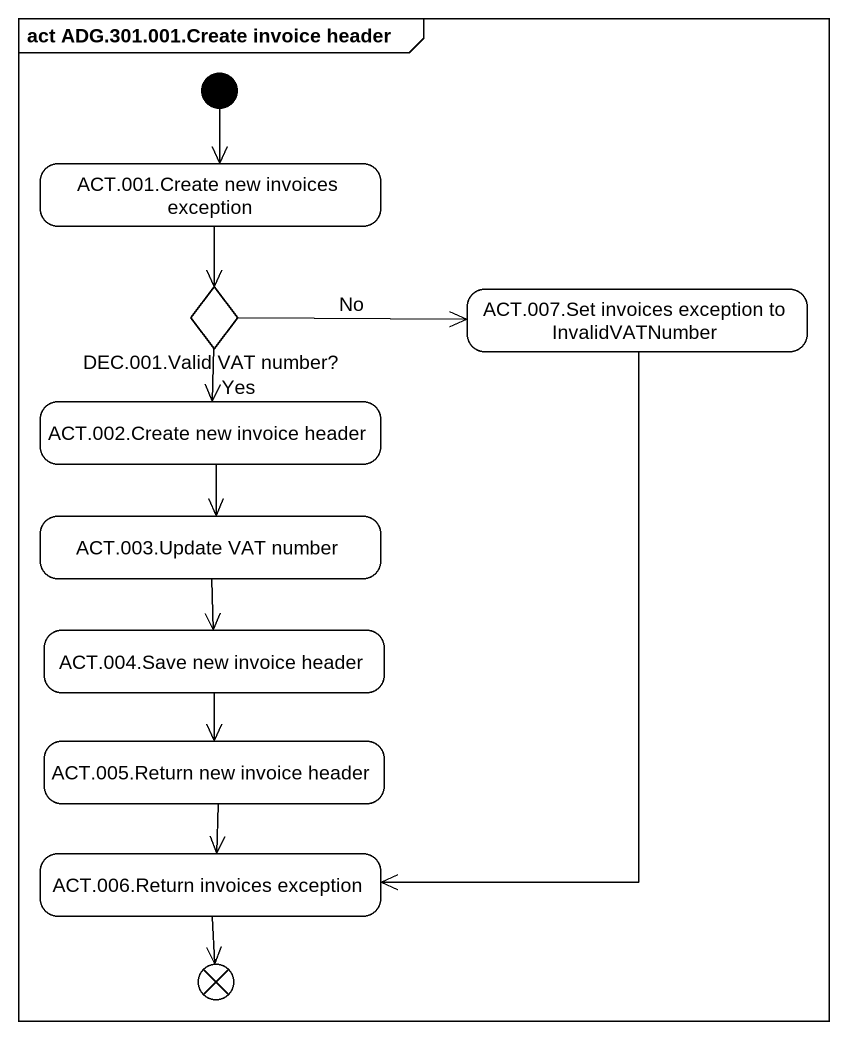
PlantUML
@startuml
mainframe act ADG.301.001.Create invoice header
hide empty description
state "ACT.001.Create new invoices exception" as ACT_001_Create_new_invoices
state "DEC.001.Valid VAT number?" as DEC_001_Valid_VAT_number <<choice>>
state "ACT.007.Set invoices exception to InvalidVATNumber" as ACT_007_Set_invoices
state "ACT.002.Create new invoice header" as ACT_002_Create_new_invoice
state "ACT.003.Update VAT number" as ACT_003_Update_VAT_number
state "ACT.004.Save new invoice header" as ACT_004_Save_new_invoice
state "ACT.005.Return new invoice header" as ACT_005_Return_new_invoice
state "ACT.006.Return invoices exception" as ACT_006_Return_invoices
state flowfinal1 <<end>>
[*] --> ACT_001_Create_new_invoices
ACT_001_Create_new_invoices --> DEC_001_Valid_VAT_number
DEC_001_Valid_VAT_number -right-> ACT_007_Set_invoices : No
DEC_001_Valid_VAT_number --> ACT_002_Create_new_invoice : Yes
ACT_007_Set_invoices --> ACT_006_Return_invoices
ACT_002_Create_new_invoice --> ACT_003_Update_VAT_number
ACT_003_Update_VAT_number --> ACT_004_Save_new_invoice
ACT_004_Save_new_invoice --> ACT_005_Return_new_invoice
ACT_005_Return_new_invoice --> ACT_006_Return_invoices
ACT_006_Return_invoices --> flowfinal1
@enduml
